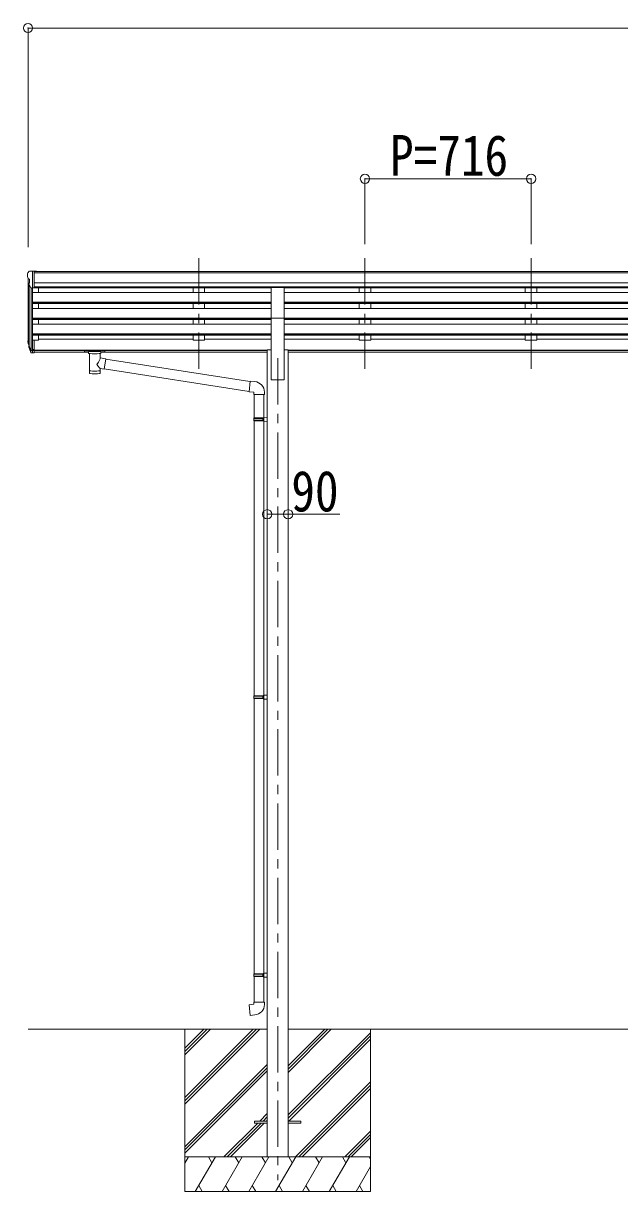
# Model space of a CAD drawing. Units: millimetres at full size, sheet at 1:40; some dimension numbers follow another scale. Extents: x -11243 to 11243, y -7760 to 7760.
# Drawn here: x 2103 to 4673, y -4797 to 240 of the extents above; entities that cross this region are included whole.
import ezdxf
from ezdxf.enums import TextEntityAlignment as Align

# ---------------------------------------------------------------- set-up
doc = ezdxf.new("R2010")
doc.units = ezdxf.units.MM
doc.header["$LTSCALE"] = 40
doc.header["$PDMODE"] = 32
doc.header["$PDSIZE"] = 40
doc.linetypes.add('CHAIN1', pattern=[8, 5, -1, 1, -1])
for name, color, linetype, lineweight in [('0-0_0', 7, 'Continuous', 9), ('0-1_本体', 5, 'CHAIN1', 9), ('0-3_ELV2', 4, 'Continuous', 9), ('0-6_OTH_LINE', 6, 'Continuous', 9), ('0-9_OUTLINE', 7, 'Continuous', 9)]:
    doc.layers.add(name, color=color, linetype=linetype, lineweight=lineweight)
doc.styles.add('ＭＳ ゴシック', font='')
doc.styles.get('ＭＳ ゴシック').set_extended_font_data('MS Gothic')

msp = doc.modelspace()

# ---------------------------------------------------------------- linework, layer by layer
at = {"layer": '0-0_0'}
for p, q in [((2123.37, -4096.94), (3154.17, -4096.94)), ((2799.37, -4096.94), (2799.37, -4796.94)), ((2799.37, -4391.12), (3093.55, -4096.94)), ((2799.37, -4405.26), (3107.69, -4096.94)), ((2799.37, -4419.4), (3121.83, -4096.94)), ((2799.37, -4207.27), (2909.7, -4096.94)), ((2799.37, -4193.13), (2895.56, -4096.94)), ((2799.37, -4178.99), (2881.41, -4096.94)), ((3244.57, -4096.94), (6054.17, -4096.94)), ((3244.57, -4282.57), (3430.2, -4096.94)), ((3244.57, -4268.43), (3416.06, -4096.94)), ((3244.57, -4254.29), (3401.91, -4096.94)), ((3244.57, -4466.42), (3599.37, -4111.62)), ((3244.57, -4480.56), (3599.37, -4125.76)), ((3599.37, -4096.94), (3599.37, -4796.94)), ((3246.83, -4492.44), (3599.37, -4139.9)), ((2799.37, -4603.25), (3154.17, -4248.45)), ((2799.37, -4617.39), (3154.17, -4262.59)), ((2799.37, -4631.53), (3154.17, -4276.74)), ((3276.18, -4646.94), (3599.37, -4323.75)), ((3290.32, -4646.94), (3599.37, -4337.89)), ((3304.46, -4646.94), (3599.37, -4352.04)), ((3122.31, -4492.44), (3154.17, -4460.58)), ((3136.45, -4492.44), (3154.17, -4474.73)), ((2967.81, -4646.94), (3113.31, -4501.44)), ((2981.95, -4646.94), (3127.45, -4501.44)), ((2996.09, -4646.94), (3141.59, -4501.44)), ((3150.59, -4492.44), (3154.17, -4488.87)), ((3488.31, -4646.94), (3599.37, -4535.88)), ((3502.45, -4646.94), (3599.37, -4550.03)), ((3516.59, -4646.94), (3599.37, -4564.17)), ((3599.37, -4646.94), (2799.37, -4646.94)), ((2799.37, -4674.44), (2815.25, -4646.94)), ((2844.11, -4796.94), (2930.72, -4646.94)), ((2915.72, -4672.92), (2900.72, -4646.94)), ((2959.58, -4796.94), (3046.19, -4646.94)), ((3031.19, -4672.92), (3016.18, -4646.94)), ((3075.05, -4796.94), (3161.66, -4646.94)), ((3146.66, -4672.92), (3131.65, -4646.94)), ((3190.52, -4796.94), (3277.13, -4646.94)), ((3262.13, -4672.92), (3247.13, -4646.94)), ((3305.99, -4796.94), (3392.6, -4646.94)), ((3377.6, -4672.92), (3362.6, -4646.94)), ((3421.46, -4796.94), (3508.07, -4646.94)), ((3478.07, -4646.94), (3493.07, -4672.92)), ((3593.54, -4646.94), (3599.37, -4657.04)), ((3536.93, -4796.94), (3599.37, -4688.8)), ((2859.11, -4770.96), (2874.11, -4796.94)), ((2974.58, -4770.96), (2989.58, -4796.94)), ((3090.05, -4770.96), (3105.05, -4796.94)), ((3205.52, -4770.96), (3220.52, -4796.94)), ((3320.99, -4770.96), (3335.99, -4796.94)), ((3436.46, -4770.96), (3451.46, -4796.94)), ((3551.93, -4770.96), (3566.93, -4796.94)), ((2799.37, -4796.94), (3599.37, -4796.94))]:
    msp.add_line(p, q, dxfattribs=at)
at = {"layer": '0-1_本体'}
for p, q in [((2859.37, -772.54), (2859.37, -1250.06)), ((2859.37, -772.54), (2859.37, -1250.06)), ((3575.37, -772.54), (3575.37, -1250.06)), ((3575.37, -772.54), (3575.37, -1250.06)), ((4291.37, -772.54), (4291.37, -1250.06)), ((4291.37, -772.54), (4291.37, -1250.06)), ((3199.37, -1203.37), (3199.37, -4746.94))]:
    msp.add_line(p, q, dxfattribs=at)
at = {"layer": '0-3_ELV2'}
for p, q in [((2121.37, -837.65), (2121.37, -838.28)), ((2128.28, -828.85), (2124.21, -834.66)), ((2131.37, -828.28), (2129.04, -828.43)), ((2131.37, -828.28), (2149.87, -828.28)), ((2143.37, -901.27), (2143.37, -828.28)), ((2149.87, -828.28), (2159.87, -828.37)), ((2149.87, -900.27), (2149.87, -828.28)), ((7148.87, -829.89), (2149.87, -829.89)), ((7148.87, -835.1), (2149.87, -835.1)), ((2159.87, -829.89), (2159.87, -828.37)), ((2123.37, -858.86), (2123.37, -1125.3)), ((2123.9, -859.47), (2129.22, -862.54)), ((2135.74, -899.46), (2126.74, -883.86)), ((2128.34, -886.63), (2128.34, -1152.01)), ((2129.37, -862.8), (2129.37, -879.07)), ((2137.37, -900.79), (2137.36, -1170.44)), ((2143.37, -901.27), (2138.16, -900.95)), ((2149.87, -900.27), (2143.37, -900.27)), ((2143.37, -901.27), (2143.37, -1125.66)), ((7148.87, -878.64), (2149.87, -878.64)), ((7148.87, -896.49), (2149.87, -896.49)), ((3171.87, -899.73), (2149.87, -899.73)), ((2168.37, -899.73), (2168.37, -920.19)), ((2834.37, -899.73), (2834.37, -920.19)), ((2884.37, -899.73), (2884.37, -920.19)), ((3171.87, -1030.71), (3171.87, -898.91)), ((3171.87, -898.91), (3226.87, -898.91)), ((3226.87, -1030.71), (3226.87, -898.91)), ((6071.87, -899.73), (3226.87, -899.73)), ((3550.37, -899.73), (3550.37, -920.19)), ((3600.37, -899.73), (3600.37, -920.19)), ((4266.37, -899.73), (4266.37, -920.19)), ((4316.37, -899.73), (4316.37, -920.19)), ((2143.37, -920.19), (3171.87, -920.19)), ((6071.87, -920.19), (3226.87, -920.19)), ((2143.37, -962.07), (3171.87, -962.07)), ((2143.37, -963.56), (3171.87, -963.56)), ((2143.37, -967.88), (3171.87, -967.88)), ((2143.37, -988.68), (3171.87, -988.68)), ((2168.37, -967.88), (2168.37, -988.68)), ((2834.37, -967.88), (2834.37, -988.68)), ((2884.37, -967.88), (2884.37, -988.68)), ((6071.87, -962.07), (3226.87, -962.07)), ((6071.87, -963.56), (3226.87, -963.56)), ((6071.87, -967.88), (3226.87, -967.88)), ((6071.87, -988.68), (3226.87, -988.68)), ((3550.37, -967.88), (3550.37, -988.68)), ((3600.37, -967.88), (3600.37, -988.68)), ((4266.37, -967.88), (4266.37, -988.68)), ((4316.37, -967.88), (4316.37, -988.68)), ((2143.37, -1030.56), (3171.87, -1030.56)), ((2143.37, -1032.05), (3171.87, -1032.05)), ((2143.37, -1036.37), (3171.87, -1036.37)), ((2143.37, -1057.17), (3171.87, -1057.17)), ((2168.37, -1057.17), (2168.37, -1036.37)), ((2834.37, -1036.37), (2834.37, -1057.17)), ((2884.37, -1036.37), (2884.37, -1057.17)), ((3171.87, -1030.71), (3171.87, -1296.94)), ((3171.87, -1030.71), (3226.87, -1030.71)), ((6071.87, -1030.56), (3226.87, -1030.56)), ((3226.87, -1030.71), (3226.87, -1296.94)), ((6071.87, -1032.05), (3226.87, -1032.05)), ((6071.87, -1036.37), (3226.87, -1036.37)), ((6071.87, -1057.17), (3226.87, -1057.17)), ((3550.37, -1036.37), (3550.37, -1057.17)), ((3600.37, -1036.37), (3600.37, -1057.17)), ((4266.37, -1036.37), (4266.37, -1057.17)), ((4316.37, -1036.37), (4316.37, -1057.17)), ((2143.37, -1099.05), (3171.87, -1099.05)), ((2143.37, -1100.55), (3171.87, -1100.55)), ((2143.37, -1104.86), (3171.87, -1104.86)), ((2168.37, -1104.86), (2168.37, -1126.3)), ((2834.37, -1104.86), (2834.37, -1126.3)), ((2884.37, -1104.86), (2884.37, -1126.3)), ((6071.87, -1099.05), (3226.87, -1099.05)), ((6071.87, -1100.55), (3226.87, -1100.55)), ((6071.87, -1104.86), (3226.87, -1104.86)), ((3550.37, -1104.86), (3550.37, -1126.3)), ((3600.37, -1104.86), (3600.37, -1126.3)), ((4266.37, -1104.86), (4266.37, -1126.3)), ((4316.37, -1104.86), (4316.37, -1126.3)), ((2124.46, -1139.85), (2128.34, -1147.8)), ((2125.07, -1138.48), (2128.34, -1145.54)), ((2126.78, -1151.13), (2127.12, -1155.53)), ((2127.12, -1155.53), (2135.92, -1179.08)), ((2127.73, -1154.97), (2135.92, -1171.15)), ((2136.93, -1170.02), (2129.18, -1154.61)), ((2143.37, -1125.66), (2143.37, -1180.44)), ((2149.87, -1125.66), (2143.37, -1125.66)), ((2149.87, -1125.66), (2149.87, -1179.7)), ((2168.37, -1126.3), (2149.87, -1126.3)), ((2168.37, -1121.35), (2834.37, -1121.35)), ((2884.37, -1126.3), (2834.37, -1126.3)), ((2884.37, -1121.35), (3171.87, -1121.35)), ((3550.37, -1121.35), (3226.87, -1121.35)), ((3600.37, -1126.3), (3550.37, -1126.3)), ((4266.37, -1121.35), (3600.37, -1121.35)), ((4316.37, -1126.3), (4266.37, -1126.3)), ((4982.37, -1121.35), (4316.37, -1121.35)), ((2143.37, -1170.7), (2138.23, -1170.7)), ((2143.37, -1172.5), (2138.52, -1172.5)), ((2143.37, -1180.44), (2138.52, -1180.44)), ((2149.87, -1165.8), (2143.37, -1165.8)), ((2149.87, -1170.68), (2143.37, -1170.68)), ((2149.87, -1179.7), (2143.37, -1179.7)), ((2149.87, -1168.37), (3154.17, -1168.37)), ((2149.87, -1169.77), (3154.17, -1169.77)), ((2383.87, -1177.45), (2149.87, -1177.45)), ((3154.17, -1177.45), (2437.87, -1177.45)), ((3154.17, -1167.94), (3154.17, -4646.94)), ((3154.17, -1167.94), (3171.87, -1167.94)), ((3244.57, -1167.94), (3226.87, -1167.94)), ((3244.57, -1167.94), (3244.57, -4646.94)), ((6054.17, -1168.37), (3244.57, -1168.37)), ((6054.17, -1169.77), (3244.57, -1169.77)), ((6054.17, -1177.45), (3244.57, -1177.45)), ((3171.87, -1296.94), (3226.87, -1296.94)), ((3099.37, -4492.44), (3099.37, -4501.44)), ((3099.37, -4492.44), (3154.17, -4492.44)), ((3099.37, -4501.44), (3154.17, -4501.44)), ((3244.57, -4492.44), (3299.37, -4492.44)), ((3244.57, -4501.44), (3299.37, -4501.44)), ((3299.37, -4492.44), (3299.37, -4501.44))]:
    msp.add_line(p, q, dxfattribs=at)
for centre, radius, start, end in [((2124.37, -837.65), 3, 93, 180), ((2323.37, -838.28), 202, 180, 184.94904), ((2128.27, -855.1), 6.18, 185.7035, 224.99897), ((2129.1, -829.42), 1, 93.5, 145), ((2129.34, -882.36), 3, 94.7167, 210), ((2129.07, -879.07), 0.3, 274.7167, 0), ((2129.07, -862.8), 0.3, 0, 60), ((2138.34, -897.96), 3, 210, 266.5), ((2152.55, -1130.74), 29.53, 186.50806, 197.98144), ((2153.95, -1128.98), 30.41, 187.1552, 198.19734)]:
    msp.add_arc(centre, radius, start, end, dxfattribs=at)
for centre, major_axis, ratio, start_param, end_param in [((2212.02, -1131.17), (-89.06, 1.43), 0.57596, 6.1962358, 6.3678173), ((2211.23, -1124.49), (87.93, 4.42), 0.541684, 3.0659337, 3.2228513), ((2128.08, -1151.13), (1.3, 0), 0.90356, 1.3700892, 3.347195), ((2214, -1134.94), (-89.07, 0), 0.90356, 0.2056023, 0.2515348), ((2213.29, -1131.07), (-88.05, 0), 0.90356, 0.2662965, 0.3003836), ((2138.52, -1169.79), (-3, 0), 0.90356, 0.5235988, 1.5707963), ((2138.52, -1177.73), (3, 0), 0.90356, 3.6651914, 4.712389), ((2138.23, -1169.34), (-1.5, 0), 0.90356, 0.5235988, 1.5707963)]:
    msp.add_ellipse(centre, major_axis=major_axis, ratio=ratio, start_param=start_param, end_param=end_param, dxfattribs=at)
at = {"layer": '0-6_OTH_LINE'}
for p, q in [((2123.37, 220.11), (2123.37, -725.3)), ((2123.37, 220.11), (7175.37, 220.11)), ((3575.37, -429.89), (3575.37, -712.34)), ((3575.37, -429.89), (4291.37, -429.89)), ((4291.37, -429.89), (4291.37, -712.34)), ((3154.17, -1876.49), (3244.57, -1876.49))]:
    msp.add_line(p, q, dxfattribs=at)
at = {"layer": '0-6_OTH_LINE', "lineweight": 18}
msp.add_line((3244.57, -1876.49), (3466.52, -1876.49), dxfattribs=at)
at = {"layer": '0-6_OTH_LINE'}
for p in [(2123.37, 220.11), (3575.37, -429.89), (4291.37, -429.89), (3154.17, -1876.49), (3244.57, -1876.49)]:
    msp.add_point(p, dxfattribs=at)
at = {"layer": '0-9_OUTLINE'}
for p, q in [((2367.37, -1170.54), (2367.37, -1176.3)), ((2369.37, -1169.88), (2452.37, -1169.88)), ((2369.37, -1172.06), (2452.37, -1172.06)), ((2369.37, -1176.96), (2383.87, -1176.96)), ((2383.87, -1182.61), (2383.87, -1176.06)), ((2387.97, -1183.53), (2387.95, -1268.97)), ((2458.99, -1206.18), (2433.76, -1202.27)), ((2433.77, -1202.27), (2433.77, -1183.53)), ((2437.87, -1182.61), (2437.87, -1176.06)), ((2437.87, -1176.96), (2452.37, -1176.96)), ((2458.99, -1206.18), (2451.96, -1251.44)), ((2454.37, -1170.54), (2454.37, -1176.3)), ((3079.98, -1304.58), (2458.67, -1208.19)), ((2433.78, -1268.97), (2433.76, -1248.3)), ((2433.76, -1248.61), (2451.96, -1251.44)), ((3076.31, -1346.51), (2452.23, -1249.7)), ((3100.98, -1304.54), (3080.14, -1302.72)), ((3142.06, -1360.29), (3142.06, -1349.37)), ((3096.06, -1360.29), (3142.06, -1360.29)), ((3098.17, -1360.29), (3098.17, -1461.01)), ((3140.17, -1360.29), (3140.17, -1458.45)), ((3138.17, -1458.51), (3154.17, -1458.04)), ((3138.17, -1460.51), (3138.17, -1458.51)), ((3138.17, -1460.51), (3140.17, -1460.51)), ((3154.17, -1458.04), (3154.17, -1475.98)), ((3096.17, -1463.01), (3097.17, -1461.01)), ((3096.17, -1463.01), (3140.17, -1463.01)), ((3096.17, -1463.01), (3096.17, -1471.01)), ((3096.17, -1471.01), (3140.17, -1471.01)), ((3096.17, -1471.01), (3097.17, -1473.01)), ((3097.17, -1461.01), (3140.17, -1461.01)), ((3097.17, -1473.01), (3140.17, -1473.01)), ((3098.17, -1473.01), (3098.17, -2659.2)), ((3135.69, -1463.01), (3135.26, -1461.01)), ((3138.17, -1475.51), (3138.17, -1473.51)), ((3138.17, -1475.51), (3154.17, -1475.98)), ((3140.17, -1475.57), (3140.17, -2656.64)), ((3096.17, -2661.2), (3097.17, -2659.2)), ((3096.17, -2661.2), (3140.17, -2661.2)), ((3096.17, -2661.2), (3096.17, -2669.2)), ((3096.17, -2669.2), (3140.17, -2669.2)), ((3096.17, -2669.2), (3097.17, -2671.2)), ((3097.17, -2659.2), (3140.17, -2659.2)), ((3135.69, -2661.2), (3135.26, -2659.2)), ((3138.17, -2656.7), (3154.17, -2656.23)), ((3138.17, -2658.7), (3138.17, -2656.7)), ((3138.17, -2658.7), (3140.17, -2658.7)), ((3154.17, -2656.23), (3154.17, -2674.17)), ((3097.17, -2671.2), (3140.17, -2671.2)), ((3098.17, -2671.2), (3098.17, -3857.38)), ((3138.17, -2673.7), (3138.17, -2671.7)), ((3138.17, -2673.7), (3154.17, -2674.17)), ((3140.17, -2673.76), (3140.17, -3854.82)), ((3096.17, -3859.38), (3097.17, -3857.38)), ((3096.17, -3859.38), (3140.17, -3859.38)), ((3096.17, -3859.38), (3096.17, -3867.38)), ((3096.17, -3867.38), (3140.17, -3867.38)), ((3096.17, -3867.38), (3097.17, -3869.38)), ((3097.17, -3857.38), (3140.17, -3857.38)), ((3097.17, -3869.38), (3140.17, -3869.38)), ((3098.17, -3869.38), (3098.17, -3979.38)), ((3135.69, -3859.38), (3135.26, -3857.38)), ((3138.17, -3854.88), (3154.17, -3854.41)), ((3138.17, -3856.88), (3138.17, -3854.88)), ((3138.17, -3856.88), (3140.17, -3856.88)), ((3138.17, -3871.88), (3138.17, -3869.88)), ((3138.17, -3871.88), (3154.17, -3872.35)), ((3140.17, -3871.94), (3140.17, -3979.38)), ((3154.17, -3854.41), (3154.17, -3872.35)), ((3096.17, -3979.38), (3142.17, -3979.38)), ((3096.17, -3989.38), (3096.17, -3979.38)), ((3142.17, -3979.38), (3142.17, -3990.3))]:
    msp.add_line(p, q, dxfattribs=at)
for points in [[(2367.37, -1170.54), (2367.41, -1170.35), (2367.49, -1170.21), (2367.59, -1170.12), (2367.69, -1170.06), (2367.81, -1170.01), (2368.1, -1169.95), (2368.59, -1169.9), (2369.13, -1169.88), (2369.37, -1169.88)], [(2367.37, -1176.3), (2367.41, -1176.5), (2367.49, -1176.63), (2367.59, -1176.73), (2367.69, -1176.79), (2367.81, -1176.83), (2368.1, -1176.89), (2368.59, -1176.94), (2369.13, -1176.96), (2369.37, -1176.96)], [(2452.37, -1169.88), (2452.72, -1169.88), (2453.25, -1169.91), (2453.7, -1169.96), (2454, -1170.04), (2454.17, -1170.14), (2454.29, -1170.27), (2454.36, -1170.45), (2454.37, -1170.54)], [(2452.37, -1176.96), (2452.72, -1176.96), (2453.25, -1176.93), (2453.7, -1176.88), (2454, -1176.81), (2454.17, -1176.71), (2454.29, -1176.57), (2454.36, -1176.39), (2454.37, -1176.3)], [(3080.14, -1302.72), (3076.13, -1348.54), (3096.06, -1350.29), (3096.06, -1360.29)], [(3138.17, -1473.51), (3140.17, -1473.51), (3140.17, -1460.51)], [(3135.69, -1463.01), (3135.69, -1471.01), (3135.26, -1473.01)], [(3135.69, -2661.2), (3135.69, -2669.2), (3135.26, -2671.2)], [(3138.17, -2671.7), (3140.17, -2671.7), (3140.17, -2658.7)], [(3135.69, -3859.38), (3135.69, -3867.38), (3135.26, -3869.38)], [(3138.17, -3869.88), (3140.17, -3869.88), (3140.17, -3856.88)], [(3101.09, -4035.13), (3080.25, -4036.95), (3076.24, -3991.13), (3096.17, -3989.38)]]:
    msp.add_lwpolyline(points, dxfattribs=at)
for centre, start, end in [((3097.06, -1349.37), 0, 85), ((3097.17, -3990.3), 275, 0)]:
    msp.add_arc(centre, 45, start, end, dxfattribs=at)
for centre, major_axis, ratio, start_param, end_param in [((2369.37, -1172.28), (2, 0), 0.109601, 3.1415927, 4.712389), ((2410.87, -1182.52), (27.06, 0), 0.069685, 3.1415927, 6.2831853), ((2410.87, -1176.06), (27, 0), 0.070066, 6.2831853, 9.424778), ((2410.86, -1228.81), (-22.81, -26.62), 0.234429, 1.6855472, 3.1268519), ((2421.87, -1180.04), (16, 0), 0.361356, 6.2636979, 6.2831853), ((2452.37, -1172.28), (2, 0), 0.109601, 4.712389, 6.2831853), ((2410.87, -1256.53), (22.91, 0), 0.122865, 3.1415927, 6.2831853), ((2413.42, -1226.16), (20.32, -22.25), 0.045535, 0.0389954, 1.3075346), ((2410.87, -1268.97), (22.92, 0), 0.101955, 3.1415499, 6.2833984)]:
    msp.add_ellipse(centre, major_axis=major_axis, ratio=ratio, start_param=start_param, end_param=end_param, dxfattribs=at)

# ---------------------------------------------------------------- texts
at = {"layer": '0-6_OTH_LINE', "color": 7, "style": 'ＭＳ ゴシック', "width": 0.85}
for s, p in [('P=716', (3683.37, -469.89)), ('90', (3258.07, -1917.07))]:
    msp.add_text(s, height=176, dxfattribs=at).set_placement(p, align=Align.BOTTOM_LEFT)

doc.saveas('drawing.dxf')
